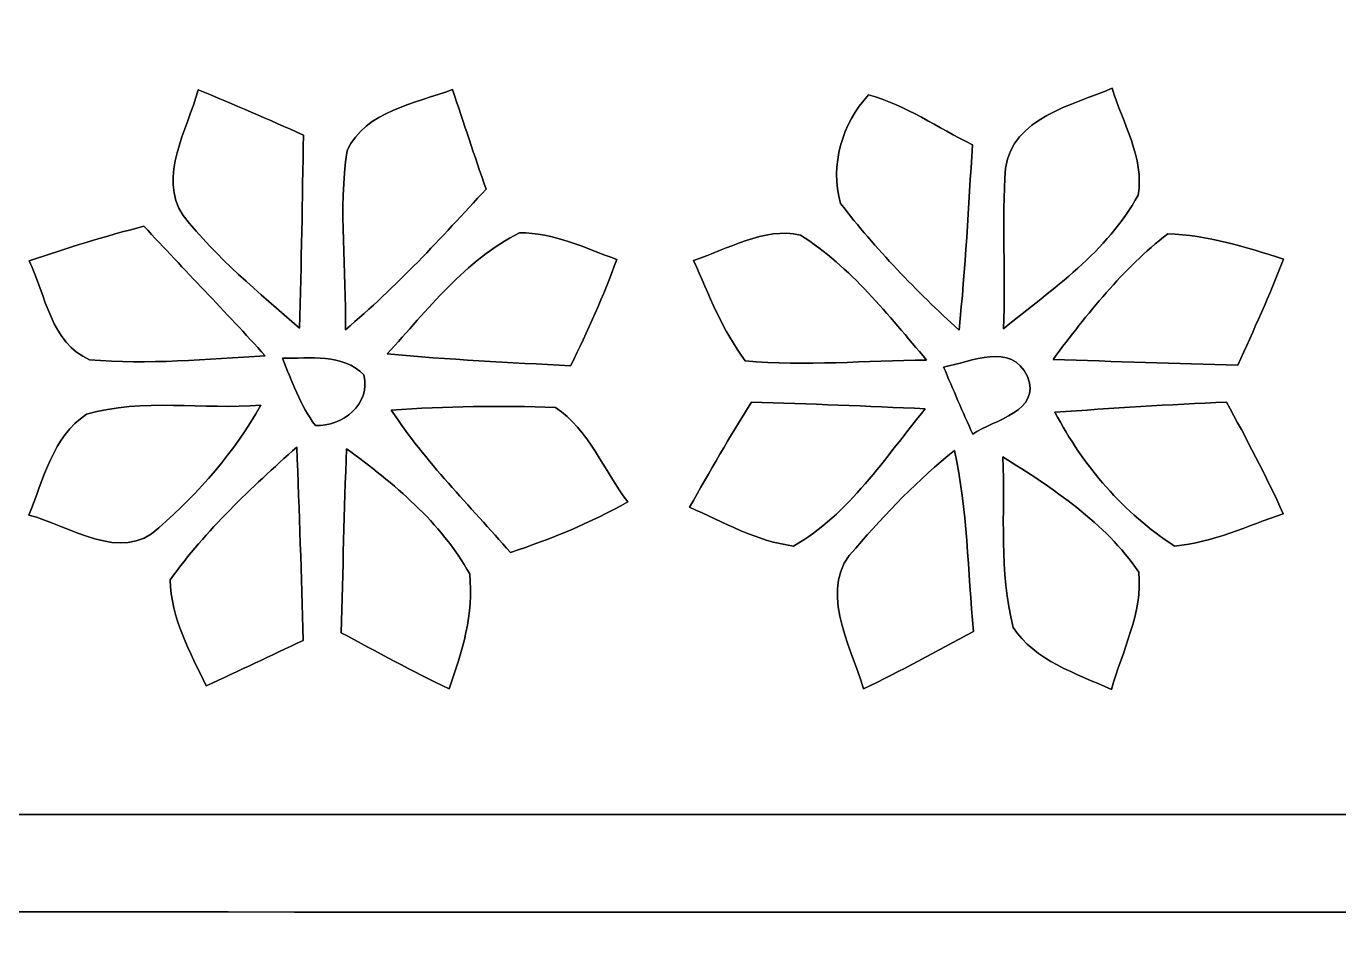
# Model space of a CAD drawing. Header units: centimetres. Extents: x -16.8 to 16.8, y -16.7 to 16.7.
# Drawn here: x -11.198 to -6.683, y -2.7 to 0.436 of the extents above; entities that cross this region are included whole.
import ezdxf

# ---------------------------------------------------------------- set-up
doc = ezdxf.new("R2010")
doc.units = ezdxf.units.CM
doc.header["$MEASUREMENT"] = 0
doc.layers.add('Layer 1', color=7, linetype='Continuous')

msp = doc.modelspace()

# ---------------------------------------------------------------- linework, layer by layer
at = {"layer": 'Layer 1', "color": 7}
for points, knots in [([(-16.77458, 16.66875), (-16.77458, 16.66875), (16.77458, 16.66875), (16.77458, 16.66875), (16.77458, 16.66875), (16.77458, 16.66875), (16.77458, -16.66875), (16.77458, -16.66875), (16.77458, -16.66875), (16.77458, -16.66875), (-16.77458, -16.66875), (-16.77458, -16.66875), (-16.77458, -16.66875), (-16.77458, -16.66875), (-16.77458, 16.66875), (-16.77458, 16.66875), (-16.77458, 16.66875), (-16.77458, 16.66875), (-16.77458, 16.66875), (-16.77458, 16.66875)], [0, 0, 0, 0, 0.1666667, 0.1666667, 0.1666667, 0.1666667, 0.3333333, 0.3333333, 0.3333333, 0.3333333, 0.5, 0.5, 0.5, 0.5, 0.6666667, 0.6666667, 0.6666667, 0.6666667, 1, 1, 1, 1]), ([(-10.60626, 0.21661), (-10.6426, 0.08008), (-10.74596, -0.07973), (-10.65812, -0.21555), (-10.65812, -0.21555), (-10.54276, -0.36124), (-10.39707, -0.48013), (-10.25772, -0.6029), (-10.25772, -0.6029), (-10.25066, -0.38135), (-10.24819, -0.15981), (-10.24396, 0.06103), (-10.24396, 0.06103), (-10.36391, 0.11501), (-10.4842, 0.16757), (-10.60626, 0.21661), (-10.60626, 0.21661), (-10.60626, 0.21661), (-10.60626, 0.21661), (-10.60626, 0.21661)], [0, 0, 0, 0, 0.1666667, 0.1666667, 0.1666667, 0.1666667, 0.3333333, 0.3333333, 0.3333333, 0.3333333, 0.5, 0.5, 0.5, 0.5, 0.6666667, 0.6666667, 0.6666667, 0.6666667, 1, 1, 1, 1]), ([(-10.09403, 0.00776), (-10.12508, -0.19509), (-10.09544, -0.40358), (-10.09932, -0.60819), (-10.09932, -0.60819), (-9.9247, -0.46108), (-9.77018, -0.29245), (-9.61602, -0.12453), (-9.61602, -0.12453), (-9.65518, -0.01023), (-9.69363, 0.10407), (-9.73138, 0.21837), (-9.73138, 0.21837), (-9.85908, 0.16933), (-10.02983, 0.14499), (-10.09403, 0.00776), (-10.09403, 0.00776), (-10.09403, 0.00776), (-10.09403, 0.00776), (-10.09403, 0.00776)], [0, 0, 0, 0, 0.1666667, 0.1666667, 0.1666667, 0.1666667, 0.3333333, 0.3333333, 0.3333333, 0.3333333, 0.5, 0.5, 0.5, 0.5, 0.6666667, 0.6666667, 0.6666667, 0.6666667, 1, 1, 1, 1]), ([(-8.30051, 0.19967), (-8.39153, 0.10089), (-8.43315, -0.04057), (-8.39717, -0.17357), (-8.39717, -0.17357), (-8.27546, -0.33091), (-8.13647, -0.47554), (-7.98901, -0.6096), (-7.98901, -0.6096), (-7.96678, -0.39758), (-7.95655, -0.18415), (-7.94279, 0.02787), (-7.94279, 0.02787), (-8.06133, 0.08643), (-8.17245, 0.16439), (-8.30051, 0.19967), (-8.30051, 0.19967), (-8.30051, 0.19967), (-8.30051, 0.19967), (-8.30051, 0.19967)], [0, 0, 0, 0, 0.1666667, 0.1666667, 0.1666667, 0.1666667, 0.3333333, 0.3333333, 0.3333333, 0.3333333, 0.5, 0.5, 0.5, 0.5, 0.6666667, 0.6666667, 0.6666667, 0.6666667, 1, 1, 1, 1]), ([(-7.82955, -0.05292), (-7.84225, -0.23601), (-7.82849, -0.42086), (-7.8359, -0.60466), (-7.8359, -0.60466), (-7.66798, -0.46849), (-7.47748, -0.33902), (-7.37306, -0.14499), (-7.37306, -0.14499), (-7.35083, -0.01729), (-7.42738, 0.10372), (-7.46231, 0.2226), (-7.46231, 0.2226), (-7.59848, 0.16404), (-7.8045, 0.12136), (-7.82955, -0.05292), (-7.82955, -0.05292), (-7.82955, -0.05292), (-7.82955, -0.05292), (-7.82955, -0.05292)], [0, 0, 0, 0, 0.1666667, 0.1666667, 0.1666667, 0.1666667, 0.3333333, 0.3333333, 0.3333333, 0.3333333, 0.5, 0.5, 0.5, 0.5, 0.6666667, 0.6666667, 0.6666667, 0.6666667, 1, 1, 1, 1]), ([(-11.18729, -0.37148), (-11.1312, -0.4886), (-11.1125, -0.65476), (-10.9795, -0.71155), (-10.9795, -0.71155), (-10.77877, -0.72954), (-10.57628, -0.70873), (-10.37519, -0.69815), (-10.37519, -0.69815), (-10.51207, -0.54716), (-10.65459, -0.40146), (-10.79253, -0.25224), (-10.79253, -0.25224), (-10.92588, -0.2861), (-11.05711, -0.32703), (-11.18729, -0.37148), (-11.18729, -0.37148), (-11.18729, -0.37148), (-11.18729, -0.37148), (-11.18729, -0.37148)], [0, 0, 0, 0, 0.1666667, 0.1666667, 0.1666667, 0.1666667, 0.3333333, 0.3333333, 0.3333333, 0.3333333, 0.5, 0.5, 0.5, 0.5, 0.6666667, 0.6666667, 0.6666667, 0.6666667, 1, 1, 1, 1]), ([(-8.90199, -0.36971), (-8.84978, -0.48789), (-8.80286, -0.61101), (-8.72419, -0.71508), (-8.72419, -0.71508), (-8.51747, -0.73519), (-8.30827, -0.71332), (-8.10048, -0.71261), (-8.10048, -0.71261), (-8.23278, -0.5588), (-8.36119, -0.39158), (-8.5344, -0.28258), (-8.5344, -0.28258), (-8.66105, -0.254), (-8.78417, -0.33196), (-8.90199, -0.36971), (-8.90199, -0.36971), (-8.90199, -0.36971), (-8.90199, -0.36971), (-8.90199, -0.36971)], [0, 0, 0, 0, 0.1666667, 0.1666667, 0.1666667, 0.1666667, 0.3333333, 0.3333333, 0.3333333, 0.3333333, 0.5, 0.5, 0.5, 0.5, 0.6666667, 0.6666667, 0.6666667, 0.6666667, 1, 1, 1, 1]), ([(-9.95609, -0.69109), (-9.74619, -0.71155), (-9.53558, -0.72037), (-9.32533, -0.73272), (-9.32533, -0.73272), (-9.26641, -0.61313), (-9.21138, -0.49177), (-9.16658, -0.36618), (-9.16658, -0.36618), (-9.27523, -0.32808), (-9.38389, -0.2734), (-9.50136, -0.27517), (-9.50136, -0.27517), (-9.68728, -0.36795), (-9.81781, -0.54116), (-9.95609, -0.69109), (-9.95609, -0.69109), (-9.95609, -0.69109), (-9.95609, -0.69109), (-9.95609, -0.69109)], [0, 0, 0, 0, 0.1666667, 0.1666667, 0.1666667, 0.1666667, 0.3333333, 0.3333333, 0.3333333, 0.3333333, 0.5, 0.5, 0.5, 0.5, 0.6666667, 0.6666667, 0.6666667, 0.6666667, 1, 1, 1, 1]), ([(-7.27146, -0.27834), (-7.42597, -0.39864), (-7.54874, -0.55421), (-7.66586, -0.71014), (-7.66586, -0.71014), (-7.45419, -0.71826), (-7.24218, -0.72319), (-7.03016, -0.7299), (-7.03016, -0.7299), (-6.97583, -0.60889), (-6.91974, -0.4893), (-6.87317, -0.36548), (-6.87317, -0.36548), (-7.00264, -0.32314), (-7.13423, -0.28293), (-7.27146, -0.27834), (-7.27146, -0.27834), (-7.27146, -0.27834), (-7.27146, -0.27834), (-7.27146, -0.27834)], [0, 0, 0, 0, 0.1666667, 0.1666667, 0.1666667, 0.1666667, 0.3333333, 0.3333333, 0.3333333, 0.3333333, 0.5, 0.5, 0.5, 0.5, 0.6666667, 0.6666667, 0.6666667, 0.6666667, 1, 1, 1, 1]), ([(-8.04228, -0.7366), (-8.00982, -0.81386), (-7.97595, -0.89076), (-7.94209, -0.96767), (-7.94209, -0.96767), (-7.86871, -0.91652), (-7.70396, -0.89006), (-7.75406, -0.76941), (-7.75406, -0.76941), (-7.80944, -0.64841), (-7.94597, -0.71967), (-8.04228, -0.7366), (-8.04228, -0.7366), (-8.04228, -0.7366), (-8.04228, -0.7366), (-8.04228, -0.7366)], [0, 0, 0, 0, 0.2, 0.2, 0.2, 0.2, 0.4, 0.4, 0.4, 0.4, 0.6, 0.6, 0.6, 0.6, 1, 1, 1, 1]), ([(-10.31663, -0.70626), (-10.28383, -0.78564), (-10.2549, -0.86819), (-10.20304, -0.93804), (-10.20304, -0.93804), (-10.10885, -0.94051), (-10.01148, -0.86536), (-10.03618, -0.76376), (-10.03618, -0.76376), (-10.11026, -0.68792), (-10.22174, -0.70803), (-10.31663, -0.70626), (-10.31663, -0.70626), (-10.31663, -0.70626), (-10.31663, -0.70626), (-10.31663, -0.70626)], [0, 0, 0, 0, 0.2, 0.2, 0.2, 0.2, 0.4, 0.4, 0.4, 0.4, 0.6, 0.6, 0.6, 0.6, 1, 1, 1, 1]), ([(-10.99044, -0.89923), (-11.10721, -0.97437), (-11.13755, -1.12536), (-11.18905, -1.24566), (-11.18905, -1.24566), (-11.04829, -1.28164), (-10.87226, -1.41358), (-10.74138, -1.2894), (-10.74138, -1.2894), (-10.60344, -1.16805), (-10.48068, -1.02835), (-10.39036, -0.86819), (-10.39036, -0.86819), (-10.58792, -0.88371), (-10.79818, -0.84279), (-10.99044, -0.89923), (-10.99044, -0.89923), (-10.99044, -0.89923), (-10.99044, -0.89923), (-10.99044, -0.89923)], [0, 0, 0, 0, 0.1666667, 0.1666667, 0.1666667, 0.1666667, 0.3333333, 0.3333333, 0.3333333, 0.3333333, 0.5, 0.5, 0.5, 0.5, 0.6666667, 0.6666667, 0.6666667, 0.6666667, 1, 1, 1, 1]), ([(-8.70338, -0.85725), (-8.77711, -0.97578), (-8.84731, -1.09679), (-8.91575, -1.21885), (-8.91575, -1.21885), (-8.79969, -1.26894), (-8.68645, -1.33668), (-8.55839, -1.3522), (-8.55839, -1.3522), (-8.36683, -1.24389), (-8.24301, -1.04634), (-8.10507, -0.88018), (-8.10507, -0.88018), (-8.30474, -0.87101), (-8.50406, -0.86325), (-8.70338, -0.85725), (-8.70338, -0.85725), (-8.70338, -0.85725), (-8.70338, -0.85725), (-8.70338, -0.85725)], [0, 0, 0, 0, 0.1666667, 0.1666667, 0.1666667, 0.1666667, 0.3333333, 0.3333333, 0.3333333, 0.3333333, 0.5, 0.5, 0.5, 0.5, 0.6666667, 0.6666667, 0.6666667, 0.6666667, 1, 1, 1, 1]), ([(-7.65916, -0.89218), (-7.5632, -1.07562), (-7.42209, -1.24072), (-7.24747, -1.3522), (-7.24747, -1.3522), (-7.11694, -1.34091), (-6.99699, -1.28305), (-6.87423, -1.24143), (-6.87423, -1.24143), (-6.93208, -1.10984), (-7.00158, -0.98354), (-7.06861, -0.8569), (-7.06861, -0.8569), (-7.26581, -0.86607), (-7.46266, -0.87771), (-7.65916, -0.89218), (-7.65916, -0.89218), (-7.65916, -0.89218), (-7.65916, -0.89218), (-7.65916, -0.89218)], [0, 0, 0, 0, 0.1666667, 0.1666667, 0.1666667, 0.1666667, 0.3333333, 0.3333333, 0.3333333, 0.3333333, 0.5, 0.5, 0.5, 0.5, 0.6666667, 0.6666667, 0.6666667, 0.6666667, 1, 1, 1, 1]), ([(-9.94234, -0.88441), (-9.82486, -1.06292), (-9.67176, -1.21391), (-9.53206, -1.37478), (-9.53206, -1.37478), (-9.39306, -1.32786), (-9.25618, -1.27353), (-9.12883, -1.20015), (-9.12883, -1.20015), (-9.21103, -1.09255), (-9.26218, -0.95285), (-9.37719, -0.87524), (-9.37719, -0.87524), (-9.56592, -0.86854), (-9.75431, -0.87171), (-9.94234, -0.88441), (-9.94234, -0.88441), (-9.94234, -0.88441), (-9.94234, -0.88441), (-9.94234, -0.88441)], [0, 0, 0, 0, 0.1666667, 0.1666667, 0.1666667, 0.1666667, 0.3333333, 0.3333333, 0.3333333, 0.3333333, 0.5, 0.5, 0.5, 0.5, 0.6666667, 0.6666667, 0.6666667, 0.6666667, 1, 1, 1, 1]), ([(-10.70222, -1.46826), (-10.70046, -1.59949), (-10.63343, -1.71732), (-10.57875, -1.83303), (-10.57875, -1.83303), (-10.46656, -1.78259), (-10.35614, -1.72896), (-10.24502, -1.67675), (-10.24502, -1.67675), (-10.25102, -1.45486), (-10.25772, -1.23296), (-10.26724, -1.01212), (-10.26724, -1.01212), (-10.42388, -1.15217), (-10.57981, -1.29681), (-10.70222, -1.46826), (-10.70222, -1.46826), (-10.70222, -1.46826), (-10.70222, -1.46826), (-10.70222, -1.46826)], [0, 0, 0, 0, 0.1666667, 0.1666667, 0.1666667, 0.1666667, 0.3333333, 0.3333333, 0.3333333, 0.3333333, 0.5, 0.5, 0.5, 0.5, 0.6666667, 0.6666667, 0.6666667, 0.6666667, 1, 1, 1, 1]), ([(-10.09615, -1.01741), (-10.10356, -1.22802), (-10.10849, -1.43898), (-10.11449, -1.65029), (-10.11449, -1.65029), (-9.99173, -1.71556), (-9.86966, -1.784), (-9.74337, -1.84291), (-9.74337, -1.84291), (-9.6968, -1.71697), (-9.658, -1.58468), (-9.67211, -1.44815), (-9.67211, -1.44815), (-9.77159, -1.27035), (-9.93352, -1.13594), (-10.09615, -1.01741), (-10.09615, -1.01741), (-10.09615, -1.01741), (-10.09615, -1.01741), (-10.09615, -1.01741)], [0, 0, 0, 0, 0.1666667, 0.1666667, 0.1666667, 0.1666667, 0.3333333, 0.3333333, 0.3333333, 0.3333333, 0.5, 0.5, 0.5, 0.5, 0.6666667, 0.6666667, 0.6666667, 0.6666667, 1, 1, 1, 1]), ([(-8.3439, -1.35925), (-8.48113, -1.49084), (-8.36189, -1.69157), (-8.31815, -1.84291), (-8.31815, -1.84291), (-8.18903, -1.78294), (-8.06521, -1.71274), (-7.93962, -1.64641), (-7.93962, -1.64641), (-7.95867, -1.43863), (-7.96043, -1.22802), (-8.00453, -1.02376), (-8.00453, -1.02376), (-8.12906, -1.12289), (-8.23983, -1.2386), (-8.3439, -1.35925), (-8.3439, -1.35925), (-8.3439, -1.35925), (-8.3439, -1.35925), (-8.3439, -1.35925)], [0, 0, 0, 0, 0.1666667, 0.1666667, 0.1666667, 0.1666667, 0.3333333, 0.3333333, 0.3333333, 0.3333333, 0.5, 0.5, 0.5, 0.5, 0.6666667, 0.6666667, 0.6666667, 0.6666667, 1, 1, 1, 1]), ([(-7.83837, -1.04528), (-7.83061, -1.24037), (-7.85213, -1.4411), (-7.80309, -1.63195), (-7.80309, -1.63195), (-7.72901, -1.74696), (-7.58437, -1.7907), (-7.46513, -1.84573), (-7.46513, -1.84573), (-7.42774, -1.71379), (-7.35718, -1.58186), (-7.37059, -1.4418), (-7.37059, -1.4418), (-7.48736, -1.27141), (-7.66586, -1.15358), (-7.83837, -1.04528), (-7.83837, -1.04528), (-7.83837, -1.04528), (-7.83837, -1.04528), (-7.83837, -1.04528)], [0, 0, 0, 0, 0.1666667, 0.1666667, 0.1666667, 0.1666667, 0.3333333, 0.3333333, 0.3333333, 0.3333333, 0.5, 0.5, 0.5, 0.5, 0.6666667, 0.6666667, 0.6666667, 0.6666667, 1, 1, 1, 1]), ([(-16.03869, -2.27648), (-16.0528, -2.3809), (-16.0655, -2.47368), (-16.07714, -2.58339), (-16.07714, -2.58339), (-15.66404, -2.64054), (-15.246, -2.59856), (-14.83078, -2.61056), (-14.83078, -2.61056), (-5.11104, -2.61197), (4.60869, -2.61161), (14.32842, -2.61056), (14.32842, -2.61056), (14.96236, -2.59962), (15.59701, -2.6349), (16.23025, -2.59327), (16.23025, -2.59327), (16.2246, -2.48603), (16.21084, -2.37949), (16.19285, -2.27401), (16.19285, -2.27401), (5.44901, -2.27753), (-5.29484, -2.2733), (-16.03869, -2.27648), (-16.03869, -2.27648), (-16.03869, -2.27648), (-16.03869, -2.27648), (-16.03869, -2.27648)], [0, 0, 0, 0, 0.125, 0.125, 0.125, 0.125, 0.25, 0.25, 0.25, 0.25, 0.375, 0.375, 0.375, 0.375, 0.5, 0.5, 0.5, 0.5, 0.625, 0.625, 0.625, 0.625, 0.75, 0.75, 0.75, 0.75, 1, 1, 1, 1])]:
    msp.add_open_spline(points, degree=3, knots=knots, dxfattribs=at)
at = {"layer": 'Layer 1', "color": 250}
for points, knots in [([(-10.60626, 0.21661), (-10.4842, 0.16757), (-10.36391, 0.11501), (-10.24396, 0.06103), (-10.24396, 0.06103), (-10.24819, -0.15981), (-10.25066, -0.38135), (-10.25772, -0.6029), (-10.25772, -0.6029), (-10.39707, -0.48013), (-10.54276, -0.36124), (-10.65812, -0.21555), (-10.65812, -0.21555), (-10.74596, -0.07973), (-10.6426, 0.08008), (-10.60626, 0.21661)], [0, 0, 0, 0, 0.2, 0.2, 0.2, 0.2, 0.4, 0.4, 0.4, 0.4, 0.6, 0.6, 0.6, 0.6, 1, 1, 1, 1]), ([(-10.09403, 0.00776), (-10.02983, 0.14499), (-9.85908, 0.16933), (-9.73138, 0.21837), (-9.73138, 0.21837), (-9.69363, 0.10407), (-9.65518, -0.01023), (-9.61602, -0.12453), (-9.61602, -0.12453), (-9.77018, -0.29245), (-9.9247, -0.46108), (-10.09932, -0.60819), (-10.09932, -0.60819), (-10.09544, -0.40358), (-10.12508, -0.19509), (-10.09403, 0.00776)], [0, 0, 0, 0, 0.2, 0.2, 0.2, 0.2, 0.4, 0.4, 0.4, 0.4, 0.6, 0.6, 0.6, 0.6, 1, 1, 1, 1]), ([(-8.30051, 0.19967), (-8.17245, 0.16439), (-8.06133, 0.08643), (-7.94279, 0.02787), (-7.94279, 0.02787), (-7.95655, -0.18415), (-7.96678, -0.39758), (-7.98901, -0.6096), (-7.98901, -0.6096), (-8.13647, -0.47554), (-8.27546, -0.33091), (-8.39717, -0.17357), (-8.39717, -0.17357), (-8.43315, -0.04057), (-8.39153, 0.10089), (-8.30051, 0.19967)], [0, 0, 0, 0, 0.2, 0.2, 0.2, 0.2, 0.4, 0.4, 0.4, 0.4, 0.6, 0.6, 0.6, 0.6, 1, 1, 1, 1]), ([(-7.82955, -0.05292), (-7.8045, 0.12136), (-7.59848, 0.16404), (-7.46231, 0.2226), (-7.46231, 0.2226), (-7.42738, 0.10372), (-7.35083, -0.01729), (-7.37306, -0.14499), (-7.37306, -0.14499), (-7.47748, -0.33902), (-7.66798, -0.46849), (-7.8359, -0.60466), (-7.8359, -0.60466), (-7.82849, -0.42086), (-7.84225, -0.23601), (-7.82955, -0.05292)], [0, 0, 0, 0, 0.2, 0.2, 0.2, 0.2, 0.4, 0.4, 0.4, 0.4, 0.6, 0.6, 0.6, 0.6, 1, 1, 1, 1]), ([(-11.18729, -0.37148), (-11.05711, -0.32703), (-10.92588, -0.2861), (-10.79253, -0.25224), (-10.79253, -0.25224), (-10.65459, -0.40146), (-10.51207, -0.54716), (-10.37519, -0.69815), (-10.37519, -0.69815), (-10.57628, -0.70873), (-10.77877, -0.72954), (-10.9795, -0.71155), (-10.9795, -0.71155), (-11.1125, -0.65476), (-11.1312, -0.4886), (-11.18729, -0.37148)], [0, 0, 0, 0, 0.2, 0.2, 0.2, 0.2, 0.4, 0.4, 0.4, 0.4, 0.6, 0.6, 0.6, 0.6, 1, 1, 1, 1]), ([(-8.90199, -0.36971), (-8.78417, -0.33196), (-8.66105, -0.254), (-8.5344, -0.28258), (-8.5344, -0.28258), (-8.36119, -0.39158), (-8.23278, -0.5588), (-8.10048, -0.71261), (-8.10048, -0.71261), (-8.30827, -0.71332), (-8.51747, -0.73519), (-8.72419, -0.71508), (-8.72419, -0.71508), (-8.80286, -0.61101), (-8.84978, -0.48789), (-8.90199, -0.36971)], [0, 0, 0, 0, 0.2, 0.2, 0.2, 0.2, 0.4, 0.4, 0.4, 0.4, 0.6, 0.6, 0.6, 0.6, 1, 1, 1, 1]), ([(-9.95609, -0.69109), (-9.81781, -0.54116), (-9.68728, -0.36795), (-9.50136, -0.27517), (-9.50136, -0.27517), (-9.38389, -0.2734), (-9.27523, -0.32808), (-9.16658, -0.36618), (-9.16658, -0.36618), (-9.21138, -0.49177), (-9.26641, -0.61313), (-9.32533, -0.73272), (-9.32533, -0.73272), (-9.53558, -0.72037), (-9.74619, -0.71155), (-9.95609, -0.69109)], [0, 0, 0, 0, 0.2, 0.2, 0.2, 0.2, 0.4, 0.4, 0.4, 0.4, 0.6, 0.6, 0.6, 0.6, 1, 1, 1, 1]), ([(-7.27146, -0.27834), (-7.13423, -0.28293), (-7.00264, -0.32314), (-6.87317, -0.36548), (-6.87317, -0.36548), (-6.91974, -0.4893), (-6.97583, -0.60889), (-7.03016, -0.7299), (-7.03016, -0.7299), (-7.24218, -0.72319), (-7.45419, -0.71826), (-7.66586, -0.71014), (-7.66586, -0.71014), (-7.54874, -0.55421), (-7.42597, -0.39864), (-7.27146, -0.27834)], [0, 0, 0, 0, 0.2, 0.2, 0.2, 0.2, 0.4, 0.4, 0.4, 0.4, 0.6, 0.6, 0.6, 0.6, 1, 1, 1, 1]), ([(-8.04228, -0.7366), (-7.94597, -0.71967), (-7.80944, -0.64841), (-7.75406, -0.76941), (-7.75406, -0.76941), (-7.70396, -0.89006), (-7.86871, -0.91652), (-7.94209, -0.96767), (-7.94209, -0.96767), (-7.97595, -0.89076), (-8.00982, -0.81386), (-8.04228, -0.7366)], [0, 0, 0, 0, 0.25, 0.25, 0.25, 0.25, 0.5, 0.5, 0.5, 0.5, 1, 1, 1, 1]), ([(-10.31663, -0.70626), (-10.22174, -0.70803), (-10.11026, -0.68792), (-10.03618, -0.76376), (-10.03618, -0.76376), (-10.01148, -0.86536), (-10.10885, -0.94051), (-10.20304, -0.93804), (-10.20304, -0.93804), (-10.2549, -0.86819), (-10.28383, -0.78564), (-10.31663, -0.70626)], [0, 0, 0, 0, 0.25, 0.25, 0.25, 0.25, 0.5, 0.5, 0.5, 0.5, 1, 1, 1, 1]), ([(-10.99044, -0.89923), (-10.79818, -0.84279), (-10.58792, -0.88371), (-10.39036, -0.86819), (-10.39036, -0.86819), (-10.48068, -1.02835), (-10.60344, -1.16805), (-10.74138, -1.2894), (-10.74138, -1.2894), (-10.87226, -1.41358), (-11.04829, -1.28164), (-11.18905, -1.24566), (-11.18905, -1.24566), (-11.13755, -1.12536), (-11.10721, -0.97437), (-10.99044, -0.89923)], [0, 0, 0, 0, 0.2, 0.2, 0.2, 0.2, 0.4, 0.4, 0.4, 0.4, 0.6, 0.6, 0.6, 0.6, 1, 1, 1, 1]), ([(-8.70338, -0.85725), (-8.50406, -0.86325), (-8.30474, -0.87101), (-8.10507, -0.88018), (-8.10507, -0.88018), (-8.24301, -1.04634), (-8.36683, -1.24389), (-8.55839, -1.3522), (-8.55839, -1.3522), (-8.68645, -1.33668), (-8.79969, -1.26894), (-8.91575, -1.21885), (-8.91575, -1.21885), (-8.84731, -1.09679), (-8.77711, -0.97578), (-8.70338, -0.85725)], [0, 0, 0, 0, 0.2, 0.2, 0.2, 0.2, 0.4, 0.4, 0.4, 0.4, 0.6, 0.6, 0.6, 0.6, 1, 1, 1, 1]), ([(-7.65916, -0.89218), (-7.46266, -0.87771), (-7.26581, -0.86607), (-7.06861, -0.8569), (-7.06861, -0.8569), (-7.00158, -0.98354), (-6.93208, -1.10984), (-6.87423, -1.24143), (-6.87423, -1.24143), (-6.99699, -1.28305), (-7.11694, -1.34091), (-7.24747, -1.3522), (-7.24747, -1.3522), (-7.42209, -1.24072), (-7.5632, -1.07562), (-7.65916, -0.89218)], [0, 0, 0, 0, 0.2, 0.2, 0.2, 0.2, 0.4, 0.4, 0.4, 0.4, 0.6, 0.6, 0.6, 0.6, 1, 1, 1, 1]), ([(-9.94234, -0.88441), (-9.75431, -0.87171), (-9.56592, -0.86854), (-9.37719, -0.87524), (-9.37719, -0.87524), (-9.26218, -0.95285), (-9.21103, -1.09255), (-9.12883, -1.20015), (-9.12883, -1.20015), (-9.25618, -1.27353), (-9.39306, -1.32786), (-9.53206, -1.37478), (-9.53206, -1.37478), (-9.67176, -1.21391), (-9.82486, -1.06292), (-9.94234, -0.88441)], [0, 0, 0, 0, 0.2, 0.2, 0.2, 0.2, 0.4, 0.4, 0.4, 0.4, 0.6, 0.6, 0.6, 0.6, 1, 1, 1, 1]), ([(-10.70222, -1.46826), (-10.57981, -1.29681), (-10.42388, -1.15217), (-10.26724, -1.01212), (-10.26724, -1.01212), (-10.25772, -1.23296), (-10.25102, -1.45486), (-10.24502, -1.67675), (-10.24502, -1.67675), (-10.35614, -1.72896), (-10.46656, -1.78259), (-10.57875, -1.83303), (-10.57875, -1.83303), (-10.63343, -1.71732), (-10.70046, -1.59949), (-10.70222, -1.46826)], [0, 0, 0, 0, 0.2, 0.2, 0.2, 0.2, 0.4, 0.4, 0.4, 0.4, 0.6, 0.6, 0.6, 0.6, 1, 1, 1, 1]), ([(-10.09615, -1.01741), (-9.93352, -1.13594), (-9.77159, -1.27035), (-9.67211, -1.44815), (-9.67211, -1.44815), (-9.658, -1.58468), (-9.6968, -1.71697), (-9.74337, -1.84291), (-9.74337, -1.84291), (-9.86966, -1.784), (-9.99173, -1.71556), (-10.11449, -1.65029), (-10.11449, -1.65029), (-10.10849, -1.43898), (-10.10356, -1.22802), (-10.09615, -1.01741)], [0, 0, 0, 0, 0.2, 0.2, 0.2, 0.2, 0.4, 0.4, 0.4, 0.4, 0.6, 0.6, 0.6, 0.6, 1, 1, 1, 1]), ([(-8.3439, -1.35925), (-8.23983, -1.2386), (-8.12906, -1.12289), (-8.00453, -1.02376), (-8.00453, -1.02376), (-7.96043, -1.22802), (-7.95867, -1.43863), (-7.93962, -1.64641), (-7.93962, -1.64641), (-8.06521, -1.71274), (-8.18903, -1.78294), (-8.31815, -1.84291), (-8.31815, -1.84291), (-8.36189, -1.69157), (-8.48113, -1.49084), (-8.3439, -1.35925)], [0, 0, 0, 0, 0.2, 0.2, 0.2, 0.2, 0.4, 0.4, 0.4, 0.4, 0.6, 0.6, 0.6, 0.6, 1, 1, 1, 1]), ([(-7.83837, -1.04528), (-7.66586, -1.15358), (-7.48736, -1.27141), (-7.37059, -1.4418), (-7.37059, -1.4418), (-7.35718, -1.58186), (-7.42774, -1.71379), (-7.46513, -1.84573), (-7.46513, -1.84573), (-7.58437, -1.7907), (-7.72901, -1.74696), (-7.80309, -1.63195), (-7.80309, -1.63195), (-7.85213, -1.4411), (-7.83061, -1.24037), (-7.83837, -1.04528)], [0, 0, 0, 0, 0.2, 0.2, 0.2, 0.2, 0.4, 0.4, 0.4, 0.4, 0.6, 0.6, 0.6, 0.6, 1, 1, 1, 1]), ([(-16.03869, -2.27648), (-5.29484, -2.2733), (5.44901, -2.27753), (16.19285, -2.27401), (16.19285, -2.27401), (16.21084, -2.37949), (16.2246, -2.48603), (16.23025, -2.59327), (16.23025, -2.59327), (15.59701, -2.6349), (14.96236, -2.59962), (14.32842, -2.61056), (14.32842, -2.61056), (4.60869, -2.61161), (-5.11104, -2.61197), (-14.83078, -2.61056), (-14.83078, -2.61056), (-15.246, -2.59856), (-15.66404, -2.64054), (-16.07714, -2.58339), (-16.07714, -2.58339), (-16.0655, -2.47368), (-16.0528, -2.3809), (-16.03869, -2.27648)], [0, 0, 0, 0, 0.1428571, 0.1428571, 0.1428571, 0.1428571, 0.2857143, 0.2857143, 0.2857143, 0.2857143, 0.4285714, 0.4285714, 0.4285714, 0.4285714, 0.5714286, 0.5714286, 0.5714286, 0.5714286, 0.7142857, 0.7142857, 0.7142857, 0.7142857, 1, 1, 1, 1])]:
    msp.add_open_spline(points, degree=3, knots=knots, dxfattribs=at)

doc.saveas('drawing.dxf')
